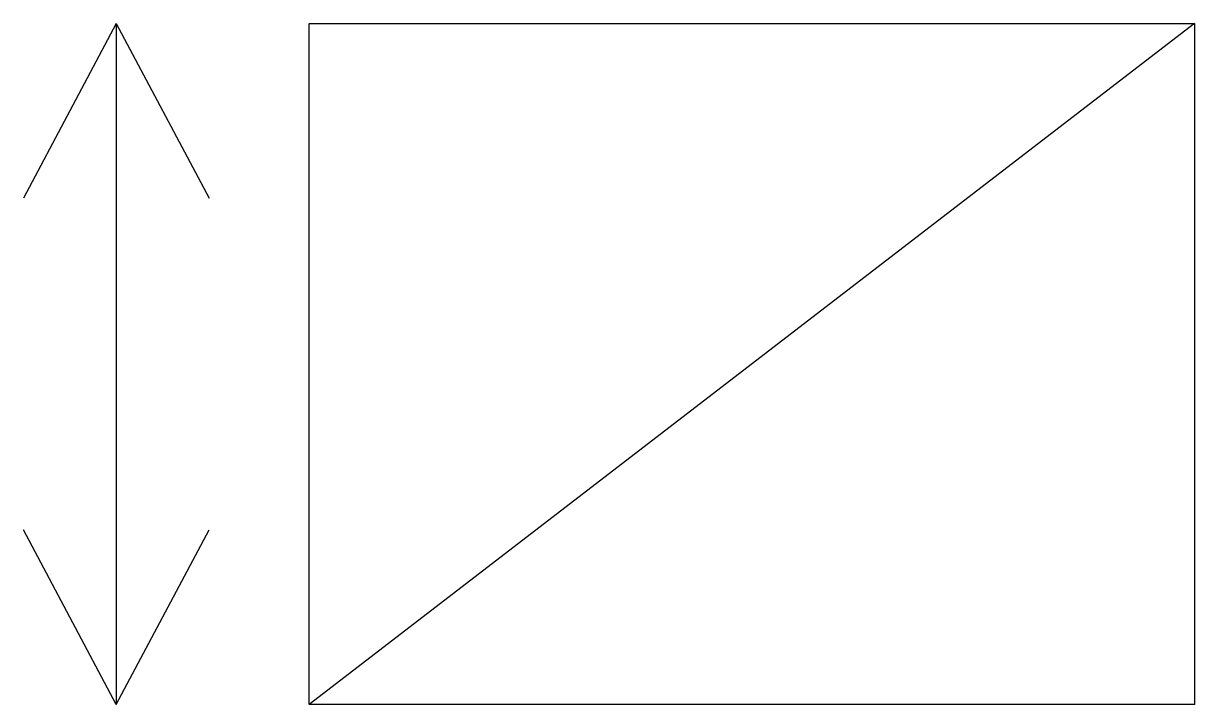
# Model space of a CAD drawing. Header units: millimetres. Extents: x -107 to 65, y -50 to 50.
import ezdxf

# ---------------------------------------------------------------- set-up
doc = ezdxf.new("R2010")
doc.units = ezdxf.units.MM

msp = doc.modelspace()

# ---------------------------------------------------------------- linework, layer by layer
at = {"color": 0, "linetype": 'ByBlock', "lineweight": -2}
for p, q in [((-93.29, 50), (-106.93, 24.36)), ((-93.29, 50), (-93.29, -50)), ((-93.29, 50), (-79.66, 24.36)), ((65, 50), (-65, -50)), ((-93.29, -50), (-106.93, -24.36)), ((-93.29, -50), (-79.66, -24.36))]:
    msp.add_line(p, q, dxfattribs=at)
msp.add_lwpolyline([(-65, 50), (65, 50), (65, -50), (-65, -50)], close=True, dxfattribs=at)

doc.saveas('drawing.dxf')
